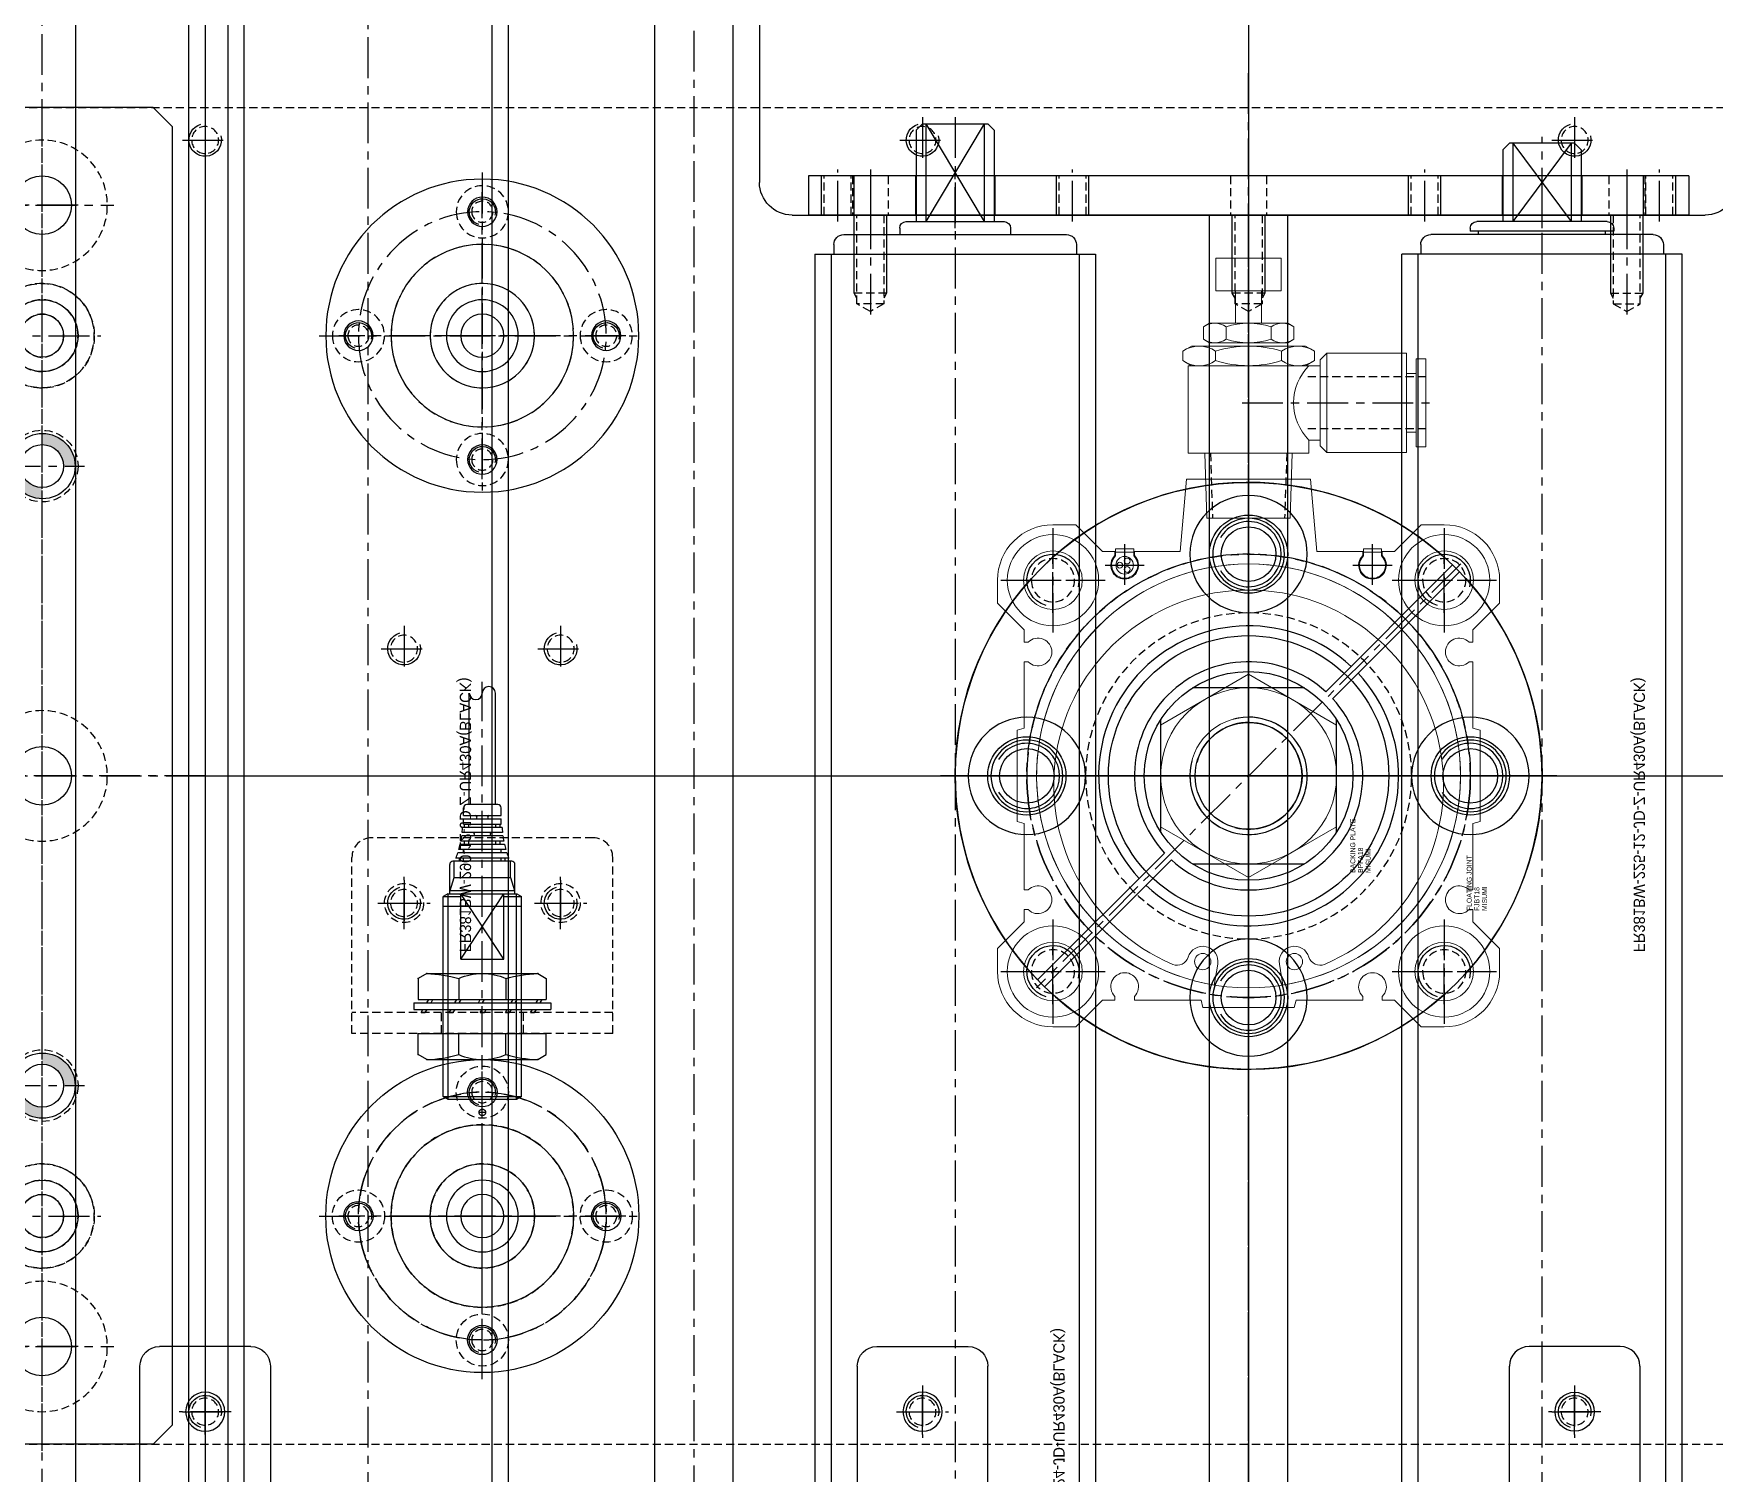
# Model space of a CAD drawing. Header units: inches. Extents: x 0 to 77285, y -118 to 40065.
# Drawn here: x 12978.3 to 13236.1, y 25738.6 to 25959.4 of the extents above; entities that cross this region are included whole.
import ezdxf
from ezdxf.enums import TextEntityAlignment as Align

# ---------------------------------------------------------------- set-up
doc = ezdxf.new("R2010")
doc.units = ezdxf.units.IN
doc.header["$LTSCALE"] = 5
doc.header["$MEASUREMENT"] = 0
doc.linetypes.add('CENTER', pattern=[2, 1.25, -0.25, 0.25, -0.25])
doc.linetypes.add('HIDDEN', pattern=[0.375, 0.25, -0.125])
for name, color, linetype in [('11', 1, 'CENTER'), ('22', 2, 'HIDDEN'), ('44', 4, 'Continuous'), ('55', 5, 'Continuous'), ('77', 40, 'HIDDEN'), ('99', 181, 'Continuous'), ('A', 8, 'Continuous'), ('B', 123, 'Continuous'), ('BOM-T', 4, 'Continuous'), ('T', 3, 'Continuous'), ('Y', 60, 'Continuous')]:
    doc.layers.add(name, color=color, linetype=linetype)
doc.layers.add('88', color=35, linetype='Continuous', lineweight=5)
doc.styles.add('SCI', font='')
doc.styles.get("Standard").update_dxf_attribs({"font": 'arial.ttf'})
doc.styles.get('SCI').set_extended_font_data('Gulim')
doc.dimstyles.new('SCH', dxfattribs={"dimtxt": 2.5, "dimasz": 2, "dimexe": 1.25, "dimexo": 0.625, "dimtad": 1, "dimdec": 8, "dimtxsty": 'SCI', "dimcen": 2.5, "dimclrd": 4, "dimclre": 4, "dimclrt": 7, "dimadec": 8, "dimazin": 2, "dimtfac": 1, "dimtdec": 8, "dimtmove": 0, "dimatfit": 3, "dimfxl": 1, "dimarcsym": 0})

# ---------------------------------------------------------------- blocks, each defined once
blk = doc.blocks.new('A$C43597747')
blk.add_line((-180, -162.5), (-2509.86, -162.5))
at = {"layer": '11'}
for p, q in [((-2509.86, 0), (-180, 0)), ((-180, -185), (-2509.86, -185))]:
    blk.add_line(p, q, dxfattribs=at)
at = {"layer": 'B'}
blk.add_line((-180, -179.85), (-2509.86, -179.85), dxfattribs=at)
blk = doc.blocks.new('*D363')
at = {"color": 4, "lineweight": -2, "transparency": 16777216}
for p, q in [((12554.65, 23925.55), (12554.65, 27400.64)), ((13164.65, 26493.05), (13164.65, 27400.64)), ((13004.65, 27300.64), (12714.65, 27300.64))]:
    blk.add_line(p, q, dxfattribs=at)
at = {"color": 4, "transparency": 16777216}
for points in [[(12714.65, 27327.31), (12714.65, 27273.98), (12554.65, 27300.64)], [(13004.65, 27327.31), (13004.65, 27273.98), (13164.65, 27300.64)]]:
    blk.add_solid(points, dxfattribs=at)
at = {"layer": 'Defpoints', "color": 0, "transparency": 16777216}
for p in [(12554.65, 27300.64), (13164.65, 26443.05), (12554.65, 23875.55)]:
    blk.add_point(p, dxfattribs=at)
at = {"color": 7, "transparency": 16777216, "insert": (12859.65, 27453.44), "char_height": 200, "attachment_point": 5, "style": 'SCI'}
blk.add_mtext('610', dxfattribs=at)
blk = doc.blocks.new('*D366')
at = {"color": 4, "lineweight": -2, "transparency": 16777216}
for p, q in [((12554.65, 23925.55), (12554.65, 28076.14)), ((17979.65, 23925.05), (17979.65, 28076.14)), ((12714.65, 27976.14), (17819.65, 27976.14))]:
    blk.add_line(p, q, dxfattribs=at)
at = {"color": 4, "transparency": 16777216}
for points in [[(12714.65, 28002.81), (12714.65, 27949.48), (12554.65, 27976.14)], [(17819.65, 28002.81), (17819.65, 27949.48), (17979.65, 27976.14)]]:
    blk.add_solid(points, dxfattribs=at)
at = {"layer": 'Defpoints', "color": 0, "transparency": 16777216}
for p in [(17979.65, 27976.14), (12554.65, 23875.55), (17979.65, 23875.05)]:
    blk.add_point(p, dxfattribs=at)
at = {"color": 7, "transparency": 16777216, "insert": (15267.15, 28128.81), "char_height": 200, "attachment_point": 5, "style": 'SCI'}
blk.add_mtext('5425', dxfattribs=at)
blk = doc.blocks.new('*D367')
at = {"color": 4, "lineweight": -2, "transparency": 16777216}
for p, q in [((12554.65, 23925.55), (12554.65, 29140.68)), ((21064.65, 23433.05), (21064.65, 29140.68)), ((12714.65, 29040.68), (20904.65, 29040.68))]:
    blk.add_line(p, q, dxfattribs=at)
at = {"color": 4, "transparency": 16777216}
for points in [[(12714.65, 29067.34), (12714.65, 29014.01), (12554.65, 29040.68)], [(20904.65, 29067.34), (20904.65, 29014.01), (21064.65, 29040.68)]]:
    blk.add_solid(points, dxfattribs=at)
at = {"layer": 'Defpoints', "color": 0, "transparency": 16777216}
for p in [(21064.65, 29040.68), (12554.65, 23875.55), (21064.65, 23383.05)]:
    blk.add_point(p, dxfattribs=at)
at = {"color": 7, "transparency": 16777216, "insert": (16809.65, 29193.47), "char_height": 200, "attachment_point": 5, "style": 'SCI'}
blk.add_mtext('8510', dxfattribs=at)
blk = doc.blocks.new('*D374')
at = {"color": 4, "lineweight": -2, "transparency": 16777216}
for p, q in [((12554.65, 23925.55), (12554.65, 30215.88)), ((37924.65, 23433.05), (37924.65, 30215.88)), ((12714.65, 30115.88), (37764.65, 30115.88))]:
    blk.add_line(p, q, dxfattribs=at)
at = {"color": 4, "transparency": 16777216}
for points in [[(12714.65, 30142.54), (12714.65, 30089.21), (12554.65, 30115.88)], [(37764.65, 30142.54), (37764.65, 30089.21), (37924.65, 30115.88)]]:
    blk.add_solid(points, dxfattribs=at)
at = {"layer": 'Defpoints', "color": 0, "transparency": 16777216}
for p in [(37924.65, 30115.88), (12554.65, 23875.55), (37924.65, 23383.05)]:
    blk.add_point(p, dxfattribs=at)
at = {"color": 7, "transparency": 16777216, "insert": (25239.65, 30268.54), "char_height": 200, "attachment_point": 5, "style": 'SCI'}
blk.add_mtext('25370', dxfattribs=at)
blk = doc.blocks.new('A$Cc19b1ef1')
for p, q in [((8.59, 13.5), (-8.59, 13.5)), ((-13.5, 8.59), (-13.5, -8.59)), ((13.5, -8.59), (13.5, 8.59)), ((-8.59, -13.5), (8.59, -13.5))]:
    blk.add_line(p, q)
for radius in [21.5, 16, 8.19]:
    blk.add_circle((0, 0), radius)
at = {"layer": '11'}
for p, q in [((0, -22.5), (0, 22.5)), ((-22.5, 0), (22.5, 0))]:
    blk.add_line(p, q, dxfattribs=at)
at = {"layer": 'T'}
blk.add_arc((0, 0), 9, 75, 15, dxfattribs=at)
blk = doc.blocks.new('A$C461d25e4')
for p, q in [((34.3, 20.4), (34.3, 17.6)), ((-15.59, 0), (-7.79, 13.5)), ((-7.79, 13.5), (7.79, 13.5)), ((7.79, 13.5), (15.59, 0)), ((63.68, 5.05), (65.12, 5.05)), ((66.94, 3.46), (68.86, 3.46)), ((-7.79, -13.5), (-15.59, 0)), ((15.59, 0), (7.79, -13.5)), ((74.4, 2), (69.4, 2)), ((74.4, -2), (69.4, -2)), ((63.68, -5.05), (65.12, -5.05)), ((66.94, -3.46), (68.86, -3.46)), ((51.5, -11), (51.5, -9.25)), ((62.9, -11), (62.9, -9.25)), ((49.6, -12), (64.8, -12)), ((7.79, -13.5), (-7.79, -13.5)), ((34.3, -17.6), (34.3, -20.4)), ((52.7, -25.7), (52.7, -24.2)), ((61.7, -25.7), (61.7, -24.2))]:
    blk.add_line(p, q)
for points in [[(7, -35.5), (7.29, -34.4), (17.5, -34.4), (17.5, -33.81, -2.42), (20.5, -33.81), (20.5, -34.4), (22.38, -34.4), (26.48, -38.5), (30, -38.5, 0.414), (38.5, -30), (38.5, -26.48), (34.4, -22.38), (34.4, -20.5), (33.8, -20.5, -2.42), (33.8, -17.5), (34.4, -17.5), (34.4, -10.47), (45.5, -9.5), (45.5, 9.5), (34.4, 10.47), (34.4, 17.5), (33.8, 17.5, -2.42), (33.8, 20.5), (34.4, 20.5), (34.4, 22.38), (38.5, 26.48), (38.5, 30, 0.414), (30, 38.5), (26.48, 38.5), (22.38, 34.4), (20.5, 34.4), (20.5, 33.8, -2.42), (17.5, 33.8), (17.5, 34.4), (7.29, 34.4), (7, 35.5), (-7, 35.5), (-7.29, 34.4), (-17.5, 34.4), (-17.5, 33.8, -2.42), (-20.5, 33.8), (-20.5, 34.4), (-22.38, 34.4), (-26.48, 38.5), (-30, 38.5, 0.414), (-38.5, 30), (-38.5, 26.48), (-34.4, 22.38), (-34.4, 20.5), (-33.81, 20.5, -2.42), (-33.81, 17.5), (-34.4, 17.5), (-34.4, 7.29), (-35.5, 7), (-35.5, -7), (-34.4, -7.29), (-34.4, -17.5), (-33.81, -17.5, -2.42), (-33.81, -20.5), (-34.4, -20.5), (-34.4, -22.38), (-38.5, -26.48), (-38.5, -30, 0.414), (-30, -38.5), (-26.48, -38.5), (-22.38, -34.4), (-20.5, -34.4), (-20.5, -33.81, -2.42), (-17.5, -33.81), (-17.5, -34.4), (-7.29, -34.4), (-7, -35.5), (7, -35.5)], [(-32.07, -5.26, 0.922), (32.5, 0, 0.922), (-32.07, 5.26), (-28.86, 4.73, 0.944), (-27.8, 9.26, -0.446), (-28.9, 11.62, -0.818), (28.5, 0, -0.818), (-28.9, -11.62, -0.446), (-27.8, -9.26, 0.944), (-28.86, -4.73)], [(34.8, 17.6), (33.73, 17.6, -2.448776), (33.73, 20.4), (34.8, 20.4)], [(49.5, 9.25), (62.9, 9.25), (62.9, -9.25, 0.414214), (51.5, -9.25), (49.5, -9.25)], [(63.68, 5.05, -0.309401), (63.68, 10.1), (65.12, 10.1, -0.309401), (65.12, 5.05, -0.154701), (65.12, -5.05, -0.309401), (65.12, -10.1), (63.68, -10.1, -0.309401), (63.68, -5.05, -0.154701)], [(66.94, 3.46, -0.309401), (66.94, 6.93), (68.86, 6.93, -0.309401), (68.86, 3.46, -0.154701), (68.86, -3.46, -0.309401), (68.86, -6.93), (66.94, -6.93, -0.309401), (66.94, -3.46, -0.154701)], [(34.8, -20.4), (33.73, -20.4, -2.448776), (33.73, -17.6), (34.8, -17.6)]]:
    blk.add_lwpolyline(points, format="xyb", close=True)
for points in [[(63.68, 10.1), (62.9, 8.75), (62.9, -8.75), (63.68, -10.1)], [(65.12, 10.1), (65.9, 8.75), (65.9, -8.75), (65.12, -10.1)], [(49.5, 6.7), (39.5, 6.39), (39.5, -6.39), (49.5, -6.7)], [(66.94, 6.93), (66.4, 6), (66.4, -6), (66.94, -6.93)], [(68.86, 6.93), (69.4, 6), (69.4, -6), (68.86, -6.93)]]:
    blk.add_lwpolyline(points)
for points in [[(65.9, 6), (66.4, 6), (66.4, -6), (65.9, -6)], [(74.4, 5), (79.4, 5), (79.4, -5), (74.4, -5)], [(49.6, -12), (50.6, -11), (63.8, -11), (64.8, -12), (64.8, -24.2), (64.8, -24.2), (49.6, -24.2), (49.6, -24.2)], [(50.45, -25.7), (63.95, -25.7), (63.95, -27.2), (50.45, -27.2)]]:
    blk.add_lwpolyline(points, close=True)
for centre, radius in [((-30, 30), 7), ((30, 30), 7), ((-30, 30), 4.5), ((30, 30), 4.5), ((0, 0), 32.5), ((32.3, 19), 1.35), ((31.65, 18.62), 0.45), ((32.3, 19.75), 0.45), ((32.95, 18.62), 0.45), ((0, 0), 13.5), ((-28.48, 7.03), 1.25), ((0, 0), 9), ((-28.48, -7.03), 1.25), ((-30, -30), 7), ((30, -30), 7), ((-30, -30), 4.5), ((30, -30), 4.5)]:
    blk.add_circle(centre, radius)
at = {"layer": '11'}
for p, q in [((0, 39.5), (0, -39.5)), ((-30, 38), (-30, 22)), ((30, 38), (30, 22)), ((-22, 30), (-38, 30)), ((38, 30), (22, 30)), ((32.3, 22), (32.3, 16)), ((29.3, 19), (36.38, 19)), ((46.5, 0), (-39.5, 0)), ((38.5, 0), (80.4, 0)), ((57.2, 1), (57.2, -28.2)), ((32.3, -16), (32.3, -22)), ((29.3, -19), (36.38, -19)), ((-30, -22), (-30, -38)), ((30, -22), (30, -38)), ((-22, -30), (-38, -30)), ((38, -30), (22, -30))]:
    blk.add_line(p, q, dxfattribs=at)
at = {"layer": '22'}
for p, q in [((49.5, 5.85), (39.5, 5.53)), ((49.5, -5.85), (39.5, -5.53)), ((53.2, -27.2), (53.2, -8.7)), ((61.2, -27.2), (61.2, -8.7))]:
    blk.add_line(p, q, dxfattribs=at)
at = {"layer": 'T'}
blk.add_arc((0, 0), 8.19, 165, 75, dxfattribs=at)
blk = doc.blocks.new('A$C2225790b')
for p, q in [((-12.89, 11.83), (-32.35, 31.29)), ((-31.29, 32.35), (-11.83, 12.89)), ((12.89, -11.83), (32.35, -31.29)), ((31.29, -32.35), (11.83, -12.89))]:
    blk.add_line(p, q)
for centre in [(0, 34), (-34, 0), (34, 0), (0, -34)]:
    blk.add_circle(centre, 4.19)
for radius, start, end in [(45, 315.955, 134.045), (45, 135.955, 314.045), (23, 316.8687, 133.1313), (23, 136.8687, 313.1313), (17.5, 317.4563, 132.5437), (17.5, 137.4563, 312.5437)]:
    blk.add_arc((0, 0), radius, start, end)
at = {"layer": '11'}
for p, q in [((0, -46), (0, 46)), ((32.52, -32.52), (-32.52, 32.52)), ((-46, 0), (46, 0))]:
    blk.add_line(p, q, dxfattribs=at)
blk.add_circle((0, 0), 34, dxfattribs=at)
at = {"layer": 'T'}
for centre in [(0, 34), (-34, 0), (34, 0), (0, -34)]:
    blk.add_arc(centre, 5, 120, 60, dxfattribs=at)
at = {"layer": 'BOM-T', "color": 4}
for s, p in [('FLOATING JOINT', (-20.72, -33.83)), ('FJBT18', (-20.72, -35.01)), ('MISUMI', (-20.72, -36.19))]:
    blk.add_text(s, height=0.75, dxfattribs=at).set_placement(p, align=Align.MIDDLE_LEFT)
blk = doc.blocks.new('A$C48e41ac9')
for centre, radius in [((0, 0), 45), ((0, 34), 6), ((-34, 0), 6), ((34, 0), 6), ((0, -34), 6)]:
    blk.add_circle(centre, radius)
at = {"layer": '11'}
for p, q in [((0, -47.25), (0, 47.25)), ((-47.25, 0), (47.25, 0))]:
    blk.add_line(p, q, dxfattribs=at)
blk.add_circle((0, 0), 34, dxfattribs=at)
at = {"layer": 'BOM-T', "color": 4}
for s, p in [('BACKING PLATE', (-14.89, -15.98)), ('BPFA18', (-14.89, -17.16)), ('MISUMI', (-14.89, -18.34))]:
    blk.add_text(s, height=0.75, dxfattribs=at).set_placement(p, align=Align.MIDDLE_LEFT)
blk = doc.blocks.new('A$C155e952e')
for p, q in [((-4, 18.31), (-3.24, 19.63)), ((-4, 18.31), (-4, 1.31)), ((-3.24, 19.63), (0, 19.63)), ((0, 19.63), (0, 0)), ((-3.24, 13.41), (0, 13.41)), ((-3.24, 6.22), (0, 6.22)), ((-4, 1.31), (-3.24, 0)), ((-3.24, 0), (0, 0))]:
    blk.add_line(p, q)
for centre, radius, start, end in [((17.82, 19.18), 21.84, 182.2649, 195.323), ((4.92, 9.81), 8.92, 156.1938, 179.9413), ((4.92, 9.82), 8.92, 180.0587, 203.8062), ((17.82, 0.45), 21.84, 164.677, 177.7351)]:
    blk.add_arc(centre, radius, start, end)
for p in [(-4, 18.31), (-4, 18.31), (-3.24, 19.63), (-4, 1.31)]:
    blk.add_point(p)
blk = doc.blocks.new('A$C8b6cfe8f')
for p, q in [((0.5, 10.5), (0.5, -10.5)), ((1.5, 10.5), (0.5, 10.5)), ((1.5, 10.5), (1.5, -10.5)), ((0, 9.4), (0.5, 9.1)), ((0, 9.4), (0, 8.76)), ((0, 8.76), (0.5, 8.46)), ((1.5, 8.51), (2, 8.22)), ((1.5, 7.87), (2, 7.58)), ((2, 8.22), (2, 7.58)), ((0, 5.09), (0, 4.45)), ((0, 5.09), (0.5, 4.79)), ((0, 4.45), (0.5, 4.15)), ((1.5, 4.2), (2, 3.91)), ((1.5, 3.56), (2, 3.27)), ((2, 3.91), (2, 3.27)), ((0, 0.32), (0, -0.32)), ((0, 0.32), (0.5, 0.03)), ((1.5, 0.61), (2, 0.32)), ((2, 0.32), (2, -0.32)), ((0, -0.32), (0.5, -0.61)), ((1.5, -0.03), (2, -0.32)), ((0, -3.53), (0, -4.17)), ((0, -3.53), (0.5, -3.83)), ((0, -4.17), (0.5, -4.47)), ((1.5, -4.41), (2, -4.71)), ((1.5, -5.05), (2, -5.35)), ((2, -4.71), (2, -5.35)), ((0, -7.37), (0, -8.01)), ((0, -7.37), (0.5, -7.67)), ((0, -8.01), (0.5, -8.31)), ((1.5, -8.25), (2, -8.55)), ((1.5, -8.89), (2, -9.19)), ((2, -8.55), (2, -9.19)), ((1.5, -10.5), (0.5, -10.5))]:
    blk.add_line(p, q)
blk = doc.blocks.new('A$Ce7fb24a1')
for p, q in [((2.9, 5.25), (3.33, 6)), ((2.9, -5.25), (2.9, 5.25)), ((3.33, 6), (34, 6)), ((3.33, 6), (3.33, -6)), ((34.4, 5.3), (34, 6)), ((34, 6), (34, 3.32)), ((34.4, 5.3), (34.4, -5.3)), ((24.4, 3.32), (34.4, 3.32)), ((24.4, 3.32), (24.4, -3.32)), ((34.4, 5), (34.9, 5)), ((34.4, 5), (38.9, 5)), ((34.9, 5), (34.9, -5)), ((34.9, 4.92), (36.9, 4.3)), ((36.9, 4.3), (36.9, -4.3)), ((36.9, 4.3), (39.4, 4.3)), ((39.4, -4.5), (39.4, 4.5)), ((39.4, 3.5), (39.9, 3.5)), ((39.4, 2.9), (39.9, 2.9)), ((39.9, -4.05), (39.9, 4.05)), ((40.7, -3.76), (40.7, 3.76)), ((40.7, 2.9), (41.2, 2.9)), ((41.2, -3.6), (41.2, 3.6)), ((42, -3.39), (42, 3.39)), ((42, 2.75), (42.5, 2.75)), ((42.5, -3.29), (42.5, 3.29)), ((43.3, -3.15), (43.3, 3.15)), ((43.8, -3.09), (43.8, 3.1)), ((44.6, -3.03), (44.6, 3.03)), ((44.6, 2.75), (45.1, 2.75)), ((45.1, 2.9), (45.9, 2.9)), ((45.1, 2.9), (45.1, -2.9)), ((45.9, 2.9), (45.9, -2.9)), ((46.4, 2.9), (47.6, 2.9)), ((46.4, 2.9), (46.4, -2.9)), ((42, 2.07), (42.5, 2.07)), ((44.6, 2.07), (45.1, 2.07)), ((48.1, -2.4), (48.1, 2.4)), ((48.1, 2), (65.2, 2)), ((42, -2.08), (42.5, -2.08)), ((44.6, -2.08), (45.1, -2.08)), ((48.1, -2), (65.2, -2)), ((24.4, -3.32), (34.4, -3.32)), ((34, -3.32), (34, -6)), ((34.4, -5), (38.9, -5)), ((36.9, -4.3), (34.9, -4.92)), ((36.9, -4.3), (39.4, -4.3)), ((39.4, -2.9), (39.9, -2.9)), ((39.4, -3.5), (39.9, -3.5)), ((40.7, -2.9), (41.2, -2.9)), ((42, -2.75), (42.5, -2.75)), ((44.6, -2.75), (45.1, -2.75)), ((45.1, -2.9), (45.9, -2.9)), ((46.4, -2.9), (47.6, -2.9)), ((3.33, -6), (2.9, -5.25)), ((3.33, -6), (34, -6)), ((34.4, -5.3), (34, -6))]:
    blk.add_line(p, q)
for centre, radius, start, end in [((38.9, 4.5), 0.5, 0, 90), ((45.27, 17.52), 14.5, 248.279, 251.645), ((45.27, 17.52), 14.5, 253.714, 256.982), ((45.27, 17.52), 14.5, 259.002, 262.207), ((45.27, 17.52), 14.5, 264.196, 267.367), ((47.6, 2.4), 0.5, 0, 90), ((43.55, 1.45), 0.25, 180, 270), ((43.55, 1.45), 0.25, 270, 0), ((46.15, 1.05), 0.25, 180, 0), ((65.2, 1), 1, 90, 270), ((65.2, -1), 1, 270, 90), ((43.55, -1.45), 0.25, 90, 180), ((43.55, -1.45), 0.25, 0, 90), ((46.15, -1.05), 0.25, 0, 180), ((47.6, -2.4), 0.5, 270, 0), ((38.9, -4.5), 0.5, 270, 0), ((45.27, -17.52), 14.5, 108.355, 111.721), ((45.27, -17.52), 14.5, 103.018, 106.286), ((45.27, -17.52), 14.5, 97.7934, 100.998), ((45.27, -17.52), 14.5, 92.6334, 95.8036)]:
    blk.add_arc(centre, radius, start, end)
at = {"layer": '11'}
for p, q in [((0.9, -0.5), (0.9, 0.5)), ((0.9, 0), (66.93, 0))]:
    blk.add_line(p, q, dxfattribs=at)
blk.add_circle((0.9, 0), 0.5, dxfattribs=at)
at = {"layer": 'A'}
for p, q in [((9, 6), (9, -6)), ((32.5, 6), (32.5, -6)), ((24.4, 3.32), (34.4, -3.32)), ((24.4, -3.32), (34.4, 3.32))]:
    blk.add_line(p, q, dxfattribs=at)
at = {"layer": 'T'}
for p, q in [((2.9, 5.25), (34.4, 5.25)), ((2.9, -5.25), (34.4, -5.25))]:
    blk.add_line(p, q, dxfattribs=at)
blk = doc.blocks.new('A$C4cbbdcd7')
for p, q in [((0, -20), (0, 20)), ((0, 20), (27, 20, 0)), ((3.2, -20), (3.2, 20)), ((30, -17, 0), (30, 17, 0)), ((0, -20), (27, -20, 0))]:
    blk.add_line(p, q)
for centre in [(20, 12, 0), (20, -12, 0)]:
    blk.add_circle(centre, 3)
for centre, start, end in [((27, 17), 0, 90), ((27, -17), 270, 0)]:
    blk.add_arc(centre, 3, start, end)
at = {"layer": '11'}
for p, q in [((20, 16, 0), (20, 8, 0)), ((16, 12, 0), (24, 12, 0)), ((-1, 0), (4.2, 0)), ((20, -8, 0), (20, -16, 0)), ((16, -12, 0), (24, -12, 0))]:
    blk.add_line(p, q, dxfattribs=at)
at = {"layer": '22'}
for p, q in [((0, 6.25), (3.2, 6.25)), ((3.2, -6.25), (0, -6.25))]:
    blk.add_line(p, q, dxfattribs=at)
blk = doc.blocks.new('A$C8cd69f33')
for centre, radius in [((0, 0), 24), ((0, 19), 2.25), ((0, 0), 14), ((0, 0), 8), ((-19, 0), 2.25), ((19, 0), 2.25), ((0, -19), 2.25)]:
    blk.add_circle(centre, radius)
at = {"layer": '11'}
for p, q in [((0, 25), (0, -25)), ((-25, 0), (25, 0))]:
    blk.add_line(p, q, dxfattribs=at)
blk.add_circle((0, 0), 19, dxfattribs=at)
at = {"layer": '22'}
for centre in [(0, 19), (-19, 0), (19, 0), (0, -19)]:
    blk.add_circle(centre, 4, dxfattribs=at)
blk = doc.blocks.new('A$Cb7150516E')
for p, q in [((15, 100), (-7, 100)), ((15, 100), (11.8, 100)), ((11.8, 100), (11.8, 100)), ((15, 100), (15, -30)), ((-10, 83), (-10, 97)), ((-7, 80), (15, 80)), ((11.8, 80), (11.8, -10)), ((-7, -10), (15, -10)), ((-10, -13), (-10, -27)), ((15, -30), (-7, -30)), ((15, -30), (11.8, -30)), ((11.8, -30), (11.8, -30))]:
    blk.add_line(p, q)
for centre in [(0, 90), (0, -20)]:
    blk.add_circle(centre, 3)
for centre, start, end in [((-7, 97), 90, 180), ((-7, 83), 180, 270), ((-7, -13), 90, 180), ((-7, -27), 180, 270)]:
    blk.add_arc(centre, 3, start, end)
at = {"layer": '11'}
for p, q in [((10.8, 95.5), (16, 95.5)), ((0, 86), (0, 94)), ((-4, 90), (4, 90)), ((0, -16), (0, -24)), ((-4, -20), (4, -20)), ((10.8, -25.51), (16, -25.51))]:
    blk.add_line(p, q, dxfattribs=at)
at = {"layer": '22'}
for p, q in [((11.8, 80), (11.8, 100)), ((11.8, 97.12), (15, 97.12)), ((11.8, 93.88), (15, 93.88)), ((11.8, -30), (11.8, -10)), ((11.8, -23.88), (15, -23.88)), ((11.8, -27.13), (15, -27.13))]:
    blk.add_line(p, q, dxfattribs=at)
at = {"layer": 'T'}
for p, q in [((11.8, 97.5), (15, 97.5)), ((11.8, 93.5), (15, 93.5)), ((11.8, -23.51), (15, -23.51)), ((11.8, -27.51), (15, -27.51))]:
    blk.add_line(p, q, dxfattribs=at)
blk = doc.blocks.new('A$Ce5fc40ab')
for p, q in [((-6, 67.5), (0, 67.5)), ((-6, -67.5), (-6, 67.5)), ((0, -67.5), (0, 67.5)), ((-6, 51.1), (0, 51.1)), ((-6, 38.9), (0, 38.9)), ((-6, -38.9), (0, -38.9)), ((-6, -51.1), (0, -51.1)), ((-6, -67.5), (0, -67.5))]:
    blk.add_line(p, q)
at = {"layer": '11'}
for p, q in [((1, 63), (-7, 63)), ((-7, 58), (1, 58)), ((2, 45), (-8, 45)), ((1, 27), (-7, 27)), ((-7, 0), (1, 0)), ((1, -27), (-7, -27)), ((2, -45), (-8, -45)), ((-7, -58), (1, -58)), ((1, -63), (-7, -63))]:
    blk.add_line(p, q, dxfattribs=at)
at = {"layer": '22'}
for p, q in [((0, 65.07), (-6, 65.07)), ((0, 60.93), (-6, 60.93)), ((0, 29.07), (-6, 29.07)), ((0, 24.93), (-6, 24.93)), ((0, -24.93), (-6, -24.93)), ((0, -29.07), (-6, -29.07)), ((0, -60.93), (-6, -60.93)), ((0, -65.07), (-6, -65.07))]:
    blk.add_line(p, q, dxfattribs=at)
at = {"layer": '77'}
for p, q in [((-6, 60.75), (0, 60.75)), ((-6, 55.25), (0, 55.25)), ((-6, 2.75), (0, 2.75)), ((-6, -2.75), (0, -2.75)), ((-6, -55.25), (0, -55.25)), ((-6, -60.75), (0, -60.75))]:
    blk.add_line(p, q, dxfattribs=at)
at = {"layer": 'T'}
for p, q in [((0, 65.5), (-6, 65.5)), ((0, 60.5), (-6, 60.5)), ((-6, 29.5), (0, 29.5)), ((0, 24.5), (-6, 24.5)), ((0, -24.5), (-6, -24.5)), ((0, -29.5), (-6, -29.5)), ((-6, -60.5), (0, -60.5)), ((0, -65.5), (-6, -65.5))]:
    blk.add_line(p, q, dxfattribs=at)
blk = doc.blocks.new('A$C4178c5cf')
for p, q in [((5, -21.5), (5, 21.5)), ((295, 21.5), (5, 21.5)), ((295, -21.5), (295, 21.5)), ((3.54, 18.6), (5, 18.6)), ((295, 19), (5, 19)), ((296.46, 18.6), (295, 18.6)), ((2, -17.06), (2, 17.06)), ((298, -17.06), (298, 17.06)), ((1, 11), (1.5, 11)), ((1.5, -11), (1.5, 11)), ((0, -10), (0, 10)), ((2, 9.75), (1.5, 9.75)), ((299, 8.5), (298, 8.5)), ((-12, 5), (-11, 6)), ((-11, 6), (0, 6)), ((300, -7.5), (300, 7.5)), ((311, 6), (300, 6)), ((312, 5), (311, 6)), ((-12, -5), (-12, 5)), ((-12, 4.47), (0, 4.47)), ((-12, 4.47), (0, -4.47)), ((-12, -4.47), (0, 4.47)), ((312, 4.47), (300, 4.47)), ((312, 4.47), (300, -4.47)), ((312, -4.47), (300, 4.47)), ((312, -5), (312, 5)), ((-12, -4.47), (0, -4.47)), ((-12, -5), (-11, -6)), ((312, -4.47), (300, -4.47)), ((312, -5), (311, -6)), ((-11, -6), (0, -6)), ((311, -6), (300, -6)), ((2, -9.75), (1.5, -9.75)), ((299, -8.5), (298, -8.5)), ((1, -11), (1.5, -11)), ((3.54, -18.6), (5, -18.6)), ((295, -19), (5, -19)), ((296.46, -18.6), (295, -18.6)), ((295, -21.5), (5, -21.5))]:
    blk.add_line(p, q)
for centre, radius, start, end in [((3.54, 17.06), 1.54, 90, 180), ((296.46, 17.06), 1.54, 0, 90), ((1, 10), 1, 90, 180), ((299, 7.5), 1, 0, 90), ((299, -7.5), 1, 270, 0), ((1, -10), 1, 180, 270), ((3.54, -17.06), 1.54, 180, 270), ((296.46, -17.06), 1.54, 270, 0)]:
    blk.add_arc(centre, radius, start, end)
at = {"layer": '11'}
blk.add_line((313, 0), (-13, 0), dxfattribs=at)
at = {"layer": '44', "style": 'SCI'}
blk.add_text('FR381BW-290-12-JD-Z-UR430A(BLACK)', height=1.7308, rotation=180, dxfattribs=at).set_placement((155.98, -14.91), align=Align.MIDDLE_CENTER)
blk = doc.blocks.new('A$C8e51164b')
for p, q in [((5, -21.5), (5, 21.5)), ((230, 21.5), (5, 21.5)), ((230, -21.5), (230, 21.5)), ((3.54, 18.6), (5, 18.6)), ((230, 19), (5, 19)), ((231.46, 18.6), (230, 18.6)), ((2, -17.06), (2, 17.06)), ((233, -17.06), (233, 17.06)), ((1, 11), (1.5, 11)), ((1.5, -11), (1.5, 11)), ((0, -10), (0, 10)), ((2, 9.75), (1.5, 9.75)), ((234, 8.5), (233, 8.5)), ((-12, 5), (-11, 6)), ((-11, 6), (0, 6)), ((235, -7.5), (235, 7.5)), ((246, 6), (235, 6)), ((247, 5), (246, 6)), ((-12, -5), (-12, 5)), ((-12, 4.47), (0, 4.47)), ((-12, 4.47), (0, -4.47)), ((-12, -4.47), (0, 4.47)), ((247, 4.47), (235, 4.47)), ((247, 4.47), (235, -4.47)), ((247, -4.47), (235, 4.47)), ((247, -5), (247, 5)), ((-12, -4.47), (0, -4.47)), ((-12, -5), (-11, -6)), ((247, -4.47), (235, -4.47)), ((247, -5), (246, -6)), ((-11, -6), (0, -6)), ((246, -6), (235, -6)), ((2, -9.75), (1.5, -9.75)), ((234, -8.5), (233, -8.5)), ((1, -11), (1.5, -11)), ((3.54, -18.6), (5, -18.6)), ((230, -19), (5, -19)), ((231.46, -18.6), (230, -18.6)), ((230, -21.5), (5, -21.5))]:
    blk.add_line(p, q)
for centre, radius, start, end in [((3.54, 17.06), 1.54, 90, 180), ((231.46, 17.06), 1.54, 0, 90), ((1, 10), 1, 90, 180), ((234, 7.5), 1, 0, 90), ((234, -7.5), 1, 270, 0), ((1, -10), 1, 180, 270), ((3.54, -17.06), 1.54, 180, 270), ((231.46, -17.06), 1.54, 270, 0)]:
    blk.add_arc(centre, radius, start, end)
at = {"layer": '11'}
blk.add_line((248, 0), (-13, 0), dxfattribs=at)
at = {"layer": '44', "style": 'SCI'}
blk.add_text('FR381BW-225-12-JD-Z-UR430A(BLACK)', height=1.7308, rotation=180, dxfattribs=at).set_placement((90.98, -14.91), align=Align.MIDDLE_CENTER)
blk = doc.blocks.new('A$C6b4d137b')
for p, q in [((5, 21.5), (5, -21.5)), ((5, 21.5), (230, 21.5)), ((3.54, 18.6), (5, 18.6)), ((5, 19), (230, 19)), ((2, 17.06), (2, -17.06)), ((1, 8.5), (2, 8.5)), ((-15, 5), (-14, 6)), ((-14, 6), (0, 6)), ((0, 7.5), (0, -7.5)), ((-15, 5), (-15, -5)), ((-15, 4.47), (0, 4.47)), ((-15, -4.47), (0, 4.47)), ((-15, 4.47), (0, -4.47)), ((-15, -4.47), (0, -4.47)), ((-15, -5), (-14, -6)), ((-14, -6), (0, -6)), ((1, -8.5), (2, -8.5)), ((3.54, -18.6), (5, -18.6)), ((5, -19), (230, -19)), ((5, -21.5), (230, -21.5))]:
    blk.add_line(p, q)
for centre, radius, start, end in [((3.54, 17.06), 1.54, 90, 180), ((1, 7.5), 1, 90, 180), ((1, -7.5), 1, 180, 270), ((3.54, -17.06), 1.54, 180, 270)]:
    blk.add_arc(centre, radius, start, end)
at = {"layer": '11'}
blk.add_line((-16, 0), (253, 0), dxfattribs=at)
at = {"layer": '44', "style": 'SCI'}
blk.add_text('PM380LS-17-225-D-024-JD-UR430A(BLACK)', height=1.7308, rotation=180, dxfattribs=at).set_placement((192.89, -15.92), align=Align.MIDDLE_CENTER)
blk = doc.blocks.new('A$Ce276e4a4')
for p, q in [((302, 6), (0, 6)), ((0, 6), (0, -6)), ((302, 6), (302, -6)), ((302, -6), (0, -6))]:
    blk.add_line(p, q)
at = {"layer": '11'}
blk.add_line((303, 0), (-1, 0), dxfattribs=at)
at = {"layer": '22'}
for p, q in [((13.6, 2.07), (0, 2.07)), ((12, -2.5), (12, 2.5)), ((14.79, 0), (13.6, 2.07)), ((13.6, -2.07), (13.6, 2.07)), ((13.6, -2.07), (14.79, 0)), ((287.21, 0), (288.4, 2.07)), ((288.4, -2.07), (287.21, 0)), ((288.4, 2.07), (302, 2.07)), ((288.4, -2.07), (288.4, 2.07)), ((290, -2.5), (290, 2.5)), ((0, -2.07), (13.6, -2.07)), ((302, -2.07), (288.4, -2.07))]:
    blk.add_line(p, q, dxfattribs=at)
at = {"layer": 'T'}
for p, q in [((12, 2.5), (0, 2.5)), ((12.75, 2.07), (12, 2.5)), ((289.25, 2.07), (290, 2.5)), ((290, 2.5), (302, 2.5)), ((0, -2.5), (12, -2.5)), ((12, -2.5), (12.75, -2.07)), ((290, -2.5), (289.25, -2.07)), ((302, -2.5), (290, -2.5))]:
    blk.add_line(p, q, dxfattribs=at)
blk = doc.blocks.new('A$Cb6aec334')
for p, q in [((0, 6), (-237, 6)), ((-237, 6), (-237, -6)), ((0, 6), (0, -6)), ((0, -6), (-237, -6))]:
    blk.add_line(p, q)
at = {"layer": '11'}
blk.add_line((1, 0), (-238, 0), dxfattribs=at)
at = {"layer": '22'}
for p, q in [((-223.4, 2.07), (-237, 2.07)), ((-225, -2.5), (-225, 2.5)), ((-222.21, 0), (-223.4, 2.07)), ((-223.4, -2.07), (-223.4, 2.07)), ((-223.4, -2.07), (-222.21, 0)), ((-14.79, 0), (-13.6, 2.07)), ((-13.6, -2.07), (-14.79, 0)), ((-13.6, 2.07), (0, 2.07)), ((-13.6, -2.07), (-13.6, 2.07)), ((-12, -2.5), (-12, 2.5)), ((-237, -2.07), (-223.4, -2.07)), ((0, -2.07), (-13.6, -2.07))]:
    blk.add_line(p, q, dxfattribs=at)
at = {"layer": 'T'}
for p, q in [((-225, 2.5), (-237, 2.5)), ((-224.25, 2.07), (-225, 2.5)), ((-12.75, 2.07), (-12, 2.5)), ((-12, 2.5), (0, 2.5)), ((-237, -2.5), (-225, -2.5)), ((-225, -2.5), (-224.25, -2.07)), ((-12, -2.5), (-12.75, -2.07)), ((0, -2.5), (-12, -2.5))]:
    blk.add_line(p, q, dxfattribs=at)
blk = doc.blocks.new('A$Ca57f8651')
for p, q in [((0, 0), (302, 0)), ((0, -85), (60, -85)), ((65, -90), (65, -230))]:
    blk.add_line(p, q)
for centre, radius in [((83.5, -42.5, 0), 5.5), ((218.5, -42.5, 0), 5.5), ((83.5, -42.5, 0), 3.3), ((218.5, -42.5, 0), 3.3), ((151, -126), 9), ((151, -126), 5.5), ((117, -160), 9), ((185, -160), 9), ((117, -160), 5.5), ((185, -160), 5.5), ((151, -194), 9), ((151, -194), 5.5)]:
    blk.add_circle(centre, radius)
for centre, start, end in [((60, -90), 0, 90), ((60, -230), 270, 0)]:
    blk.add_arc(centre, 5, start, end)
at = {"layer": '11'}
for p, q in [((151, 1), (151, -321)), ((83.5, -51.5, 0), (83.5, -33.5, 0)), ((218.5, -33.5, 0), (218.5, -51.5, 0)), ((92.5, -42.5, 0), (74.5, -42.5, 0)), ((227.5, -42.5, 0), (209.5, -42.5, 0)), ((64, -102), (80.79, -102)), ((-1, -160), (303, -160)), ((64, -160), (80.79, -160)), ((64, -218), (80.79, -218))]:
    blk.add_line(p, q, dxfattribs=at)
blk.add_circle((151, -160), 34, dxfattribs=at)
at = {"layer": '22'}
for p, q in [((78.6, -99.93), (65, -99.93)), ((77, -104.5), (77, -99.5)), ((79.79, -102), (78.6, -99.93)), ((78.6, -104.07), (78.6, -99.93)), ((78.6, -104.07), (79.79, -102)), ((65, -104.07), (78.6, -104.07)), ((78.6, -157.93), (65, -157.93)), ((77, -162.5), (77, -157.5)), ((79.79, -160), (78.6, -157.93)), ((78.6, -162.07), (78.6, -157.93)), ((65, -162.07), (78.6, -162.07)), ((78.6, -162.07), (79.79, -160)), ((65, -215.93), (78.6, -215.93)), ((77, -215.5), (77, -220.5)), ((78.6, -215.93), (79.79, -218)), ((78.6, -215.93), (78.6, -220.07)), ((79.79, -218), (78.6, -220.07)), ((78.6, -220.07), (65, -220.07))]:
    blk.add_line(p, q, dxfattribs=at)
for centre in [(83.5, -42.5, 0), (218.5, -42.5, 0)]:
    blk.add_circle(centre, 8, dxfattribs=at)
at = {"layer": 'T'}
for p, q in [((77, -99.5), (65, -99.5)), ((77.75, -99.93), (77, -99.5)), ((65, -104.5), (77, -104.5)), ((77, -104.5), (77.75, -104.07)), ((77, -157.5), (65, -157.5)), ((77.75, -157.93), (77, -157.5)), ((77, -162.5), (77.75, -162.07)), ((65, -162.5), (77, -162.5)), ((65, -215.5), (77, -215.5)), ((77, -215.5), (77.75, -215.93)), ((77, -220.5), (65, -220.5)), ((77.75, -220.07), (77, -220.5))]:
    blk.add_line(p, q, dxfattribs=at)
blk = doc.blocks.new('A$Cb1821bae')
for p, q in [((-102.5, 202, 0), (-102.5, -202, 0)), ((102.5, 202), (102.5, -202))]:
    blk.add_line(p, q)
for centre, radius in [((-87.5, 185), 10), ((0, 185, 0), 10), ((87.5, 185), 10), ((-67.5, 185), 8), ((67.5, 185), 8), ((-67.5, 185), 3.3), ((67.5, 185), 3.3), ((-97.5, 160, 0), 2.07), ((97.5, 160, 0), 2.07), ((-67.5, 136.5, 0), 1.62), ((67.5, 136.5), 1.62), ((-67.5, 117.5, 0), 14), ((-19.5, 129.5), 2.07), ((19.5, 129.5), 2.07), ((67.5, 117.5), 14), ((-86.5, 117.5, 0), 1.62), ((-48.5, 117.5, 0), 1.62), ((48.5, 117.5), 1.62), ((86.5, 117.5), 1.62), ((-19.5, 105.5), 2.07), ((19.5, 105.5), 2.07), ((-67.5, 98.5, 0), 1.62), ((67.5, 98.5), 1.62), ((-97.5, 50, 0), 2.07), ((97.5, 50, 0), 2.07), ((-30, 30), 3.32), ((30, 30), 3.32), ((0, 0), 25), ((-30, -30), 3.32), ((30, -30), 3.32), ((-97.5, -50, 0), 2.07), ((97.5, -50, 0), 2.07)]:
    blk.add_circle(centre, radius)
at = {"layer": '11'}
for p, q in [((0, 206), (0, -206)), ((-87.5, 196), (-87.5, 174)), ((87.5, 196), (87.5, 174)), ((-67.5, 194), (-67.5, 176)), ((67.5, 194), (67.5, 176)), ((103.5, 185), (-103.5, 185, 0)), ((-97.5, 163.5, 0), (-97.5, 156.5, 0)), ((97.5, 163.5, 0), (97.5, 156.5, 0)), ((-101, 160, 0), (-94, 160, 0)), ((101, 160, 0), (94, 160, 0)), ((-67.5, 95.5, 0), (-67.5, 139.5, 0)), ((67.5, 95.5), (67.5, 139.5)), ((-19.5, 133), (-19.5, 126)), ((19.5, 133), (19.5, 126)), ((-23, 129.5), (-16, 129.5)), ((16, 129.5), (23, 129.5)), ((-45.5, 117.5, 0), (-89.5, 117.5, 0)), ((89.5, 117.5, 0), (45.5, 117.5, 0)), ((-19.5, 109), (-19.5, 102)), ((19.5, 109), (19.5, 102)), ((-23, 105.5), (-16, 105.5)), ((16, 105.5), (23, 105.5)), ((-97.5, 53.5, 0), (-97.5, 46.5, 0)), ((97.5, 53.5, 0), (97.5, 46.5, 0)), ((-101, 50, 0), (-94, 50, 0)), ((101, 50, 0), (94, 50, 0)), ((-30, 35), (-30, 25)), ((30, 35), (30, 25)), ((-25, 30), (-35, 30)), ((35, 30), (25, 30)), ((118.5, 0), (-108.5, 0, 0)), ((-30, -25), (-30, -35)), ((30, -25), (30, -35)), ((-25, -30), (-35, -30)), ((35, -30), (25, -30)), ((-97.5, -46.5, 0), (-97.5, -53.5, 0)), ((97.5, -46.5, 0), (97.5, -53.5, 0)), ((-101, -50, 0), (-94, -50, 0)), ((101, -50, 0), (94, -50, 0))]:
    blk.add_line(p, q, dxfattribs=at)
for centre in [(-67.5, 117.5, 0), (67.5, 117.5)]:
    blk.add_circle(centre, 19, dxfattribs=at)
at = {"layer": '22'}
for centre in [(-67.5, 185), (67.5, 185)]:
    blk.add_circle(centre, 5.5, dxfattribs=at)
at = {"layer": 'T'}
for centre, radius, start, end in [((-97.5, 160, 0), 2.5, 255, 165), ((97.5, 160, 0), 2.5, 15, 285), ((-67.5, 136.5, 0), 2, 15, 285), ((67.5, 136.5), 2, 15, 285), ((-19.5, 129.5), 2.5, 255, 165), ((19.5, 129.5), 2.5, 255, 165), ((-86.5, 117.5, 0), 2, 15, 285), ((-48.5, 117.5, 0), 2, 15, 285), ((48.5, 117.5), 2, 15, 285), ((86.5, 117.5), 2, 15, 285), ((-19.5, 105.5), 2.5, 255, 165), ((19.5, 105.5), 2.5, 255, 165), ((-67.5, 98.5, 0), 2, 15, 285), ((67.5, 98.5), 2, 15, 285), ((-97.5, 50, 0), 2.5, 255, 165), ((97.5, 50, 0), 2.5, 15, 285), ((-30, 30), 4, 15, 285), ((30, 30), 4, 15, 285), ((-30, -30), 4, 15, 285), ((30, -30), 4, 15, 285), ((-97.5, -50, 0), 2.5, 255, 165), ((97.5, -50, 0), 2.5, 15, 285)]:
    blk.add_arc(centre, radius, start, end, dxfattribs=at)
blk = doc.blocks.new('A$Cf0c873a2')
h = blk.add_hatch(color=256)
h.dxf.hatch_style = 1
h.paths.add_polyline_path([(-47.5, -3.3), (-47.5, -4.94, 0.41095), (-42.5, 0), (-44.2, 0, -0.414214)])
h.paths.add_polyline_path([(-52.5, 0.06, 0.002789), (-52.5, 0), (-50.8, 0, -0.414214), (-47.5, 3.3), (-47.5, 5.06, 0.414214)])
h = blk.add_hatch(color=256)
h.dxf.hatch_style = 1
h.paths.add_polyline_path([(47.5, -3.3), (47.5, -4.94, 0.41095), (52.5, 0), (50.8, 0, -0.414214)])
h.paths.add_polyline_path([(42.5, 0.06, 0.002789), (42.5, 0), (44.2, 0, -0.414214), (47.5, 3.3), (47.5, 5.06, 0.414214)])
for p, q in [((-99.5, 20), (-102.5, 17)), ((99.5, 20), (-99.5, 20)), ((102.5, 17), (99.5, 20)), ((-102.5, 17), (-102.5, -17)), ((102.5, 17), (102.5, -17)), ((-99.5, -20), (-102.5, -17)), ((102.5, -17), (99.5, -20)), ((99.5, -20), (-99.5, -20))]:
    blk.add_line(p, q)
for centre, radius in [((-67.5, 0), 5.5), ((67.5, 0), 5.5), ((-87.5, 0, 0), 4.5), ((-67.5, 0), 3.3), ((-47.5, 0.06), 5), ((-47.5, 0), 3.3), ((0, 0), 4.5), ((47.5, 0.06), 5), ((47.5, 0), 3.3), ((67.5, 0), 3.3), ((87.5, 0, 0), 4.5)]:
    blk.add_circle(centre, radius)
at = {"layer": '11'}
for p, q in [((0, 25, 0), (0, -22.61, 0)), ((-67.5, -9), (-67.5, 9)), ((67.5, -9), (67.5, 9)), ((-87.5, 5.5, 0), (-87.5, -5.5, 0)), ((-47.5, -6.5), (-47.5, 6.5)), ((47.5, -6.5), (47.5, 6.5)), ((87.5, 5.5, 0), (87.5, -5.5, 0)), ((103.5, 0), (-103.5, 0))]:
    blk.add_line(p, q, dxfattribs=at)
at = {"layer": '22'}
for centre, radius in [((-67.5, 0), 8), ((67.5, 0), 8), ((-47.5, 0), 5.5), ((47.5, 0), 5.5)]:
    blk.add_circle(centre, radius, dxfattribs=at)
blk = doc.blocks.new('A$C98ccf4fa')
at = {"xscale": -1.000000000000001, "rotation": 180}
blk.add_blockref('A$Cf0c873a2', (0, 185), dxfattribs=at)
for name, p in [('A$Ca57f8651', (-151, 160)), ('A$Ce276e4a4', (-151, 85.04)), ('A$Ce5fc40ab', (-86, 0)), ('A$Cb6aec334', (151, 0))]:
    blk.add_blockref(name, p)
at = {"layer": '22'}
blk.add_blockref('A$Cb1821bae', (0, 0), dxfattribs=at)
at = {"layer": '44'}
blk.add_blockref('A$C8cd69f33', (-67.5, 117.5, 0), dxfattribs=at)
at = {"layer": '44', "xscale": -1}
blk.add_blockref('A$C8cd69f33', (67.5, 117.5, 0), dxfattribs=at)
at = {"layer": '55'}
for name, p in [('A$C155e952e', (34.3, 107.69, 0)), ('A$C6b4d137b', (-85, 45))]:
    blk.add_blockref(name, p, dxfattribs=at)
at = {"layer": '55', "xscale": -1}
for name, p in [('A$C8b6cfe8f', (36.3, 117.5, 0)), ('A$C155e952e', (39.5, 107.69, 0)), ('A$Ce7fb24a1', (52.5, 117.5, 0))]:
    blk.add_blockref(name, p, dxfattribs=at)
at = {"layer": '77', "xscale": -1}
blk.add_blockref('A$C4cbbdcd7', (39.5, 117.5, 0), dxfattribs=at)
at = {"layer": '88', "xscale": -1}
blk.add_blockref('A$C461d25e4', (0, 0), dxfattribs=at)
at = {"layer": '99', "xscale": -1}
for name in ['A$C48e41ac9', 'A$C2225790b', 'A$Cc19b1ef1']:
    blk.add_blockref(name, (0, 0), dxfattribs=at)
at = {"layer": 'B'}
for name, p in [('A$C4178c5cf', (-150, 135)), ('A$C8e51164b', (-85, -45))]:
    blk.add_blockref(name, p, dxfattribs=at)
at = {"layer": 'Y'}
blk.add_blockref('A$Cb7150516E', (97.5, 70), dxfattribs=at)
at = {"layer": 'Y', "xscale": -1, "rotation": 180}
blk.add_blockref('A$Cb7150516E', (97.5, -70, 0), dxfattribs=at)
blk = doc.blocks.new('*D534')
at = {"color": 4, "lineweight": -2, "transparency": 16777216}
for p, q in [((12043.12, 26156.55), (12043.12, 26316.55)), ((12969.65, 25996.55), (11943.12, 25996.55)), ((12043.12, 25996.55), (12043.12, 25694.55)), ((12969.65, 25694.55), (11943.12, 25694.55)), ((12043.12, 25534.55), (12043.12, 24837))]:
    blk.add_line(p, q, dxfattribs=at)
at = {"color": 4, "transparency": 16777216}
for points in [[(12016.46, 26156.55), (12069.79, 26156.55), (12043.12, 25996.55)], [(12016.46, 25534.55), (12069.79, 25534.55), (12043.12, 25694.55)]]:
    blk.add_solid(points, dxfattribs=at)
at = {"layer": 'Defpoints', "color": 0, "transparency": 16777216}
for p in [(13019.65, 25996.55, 0), (12043.12, 25694.55), (13019.65, 25694.55, 0)]:
    blk.add_point(p, dxfattribs=at)
at = {"color": 7, "transparency": 16777216, "insert": (11890.59, 25105.78), "char_height": 200, "attachment_point": 5, "rotation": 90, "style": 'SCI'}
blk.add_mtext('302', dxfattribs=at)

msp = doc.modelspace()

# ---------------------------------------------------------------- block references
at = {"rotation": 270}
msp.add_blockref('A$C43597747', (13164.6497809, 23863.0504763), dxfattribs=at)
at = {"xscale": -1, "rotation": 90}
msp.add_blockref('A$C98ccf4fa', (13164.6497809, 25845.5504763, 0), dxfattribs=at)

# ---------------------------------------------------------------- dimensions: what is measured, and where the dimension line sits
for base, p1, p2, picture, middle in [((37924.649780898, 30115.8761734788), (12554.649780898, 23875.5504762968), (37924.649780898, 23383.0504762948), '*D374', (25239.649780898, 30268.5392893244)), ((21064.649780898, 29040.6754827387), (12554.649780898, 23875.5504762968), (21064.649780898, 23383.0504762948), '*D367', (16809.649780898, 29193.4717543765)), ((17979.649780898, 27976.1433020648), (12554.649780898, 23875.5504762968), (17979.649780898, 23875.0504762948), '*D366', (15267.149780898, 28128.8064179103)), ((12554.649780898, 27300.6429068455), (13164.649780898, 26443.0504762968), (12554.649780898, 23875.5504762968), '*D363', (12859.649780898, 27453.4391784833))]:
    dim = msp.add_linear_dim(base=base, p1=p1, p2=p2, dimstyle='SCH', override={"dimscale": 80})
    dim.commit()
    dim.dimension.update_dxf_attribs({"geometry": picture, "text_midpoint": middle})
dim = msp.add_linear_dim(base=(12043.1217999865, 25694.5504762969), p1=(13019.649780898, 25996.5504762968, -0.0000000034), p2=(13019.649780898, 25694.5504762968, -0.0000000034), angle=90, dimstyle='SCH', override={"dimscale": 80})
dim.commit()
dim.dimension.update_dxf_attribs({"geometry": '*D534', "text_midpoint": (11890.5918399332, 25105.7755095858)})

doc.saveas('drawing.dxf')
